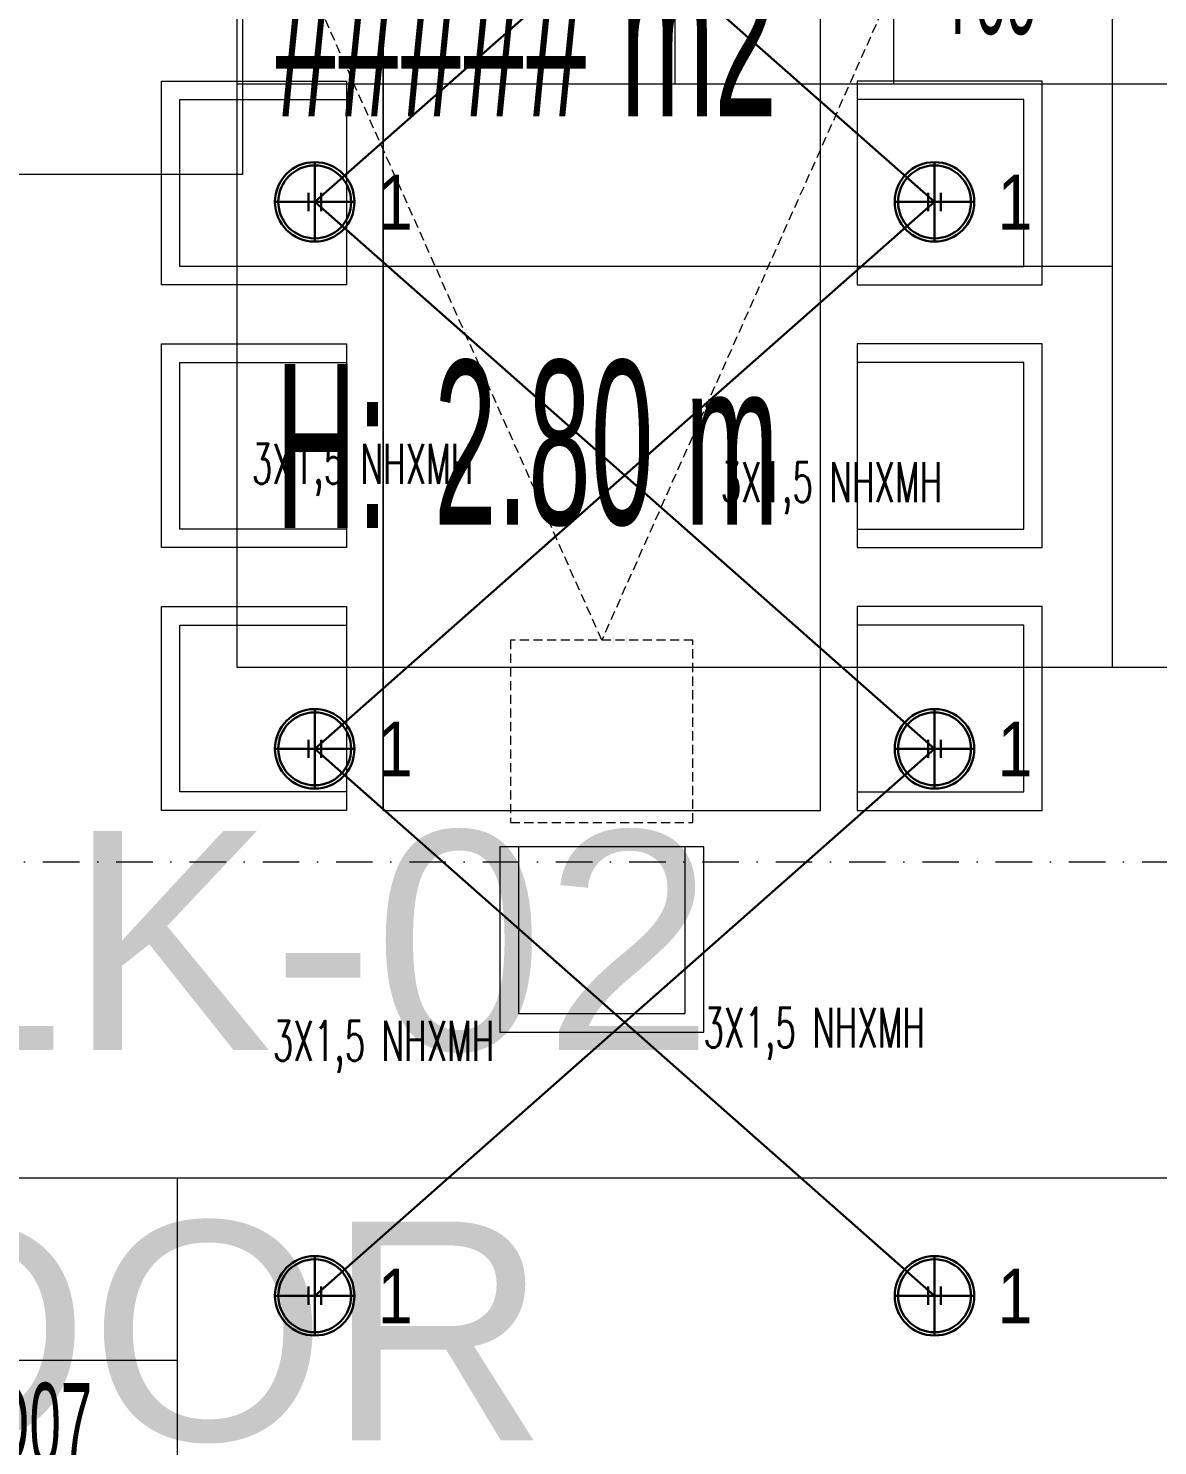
# Model space of a CAD drawing. Extents: x -9058 to 11890, y 0 to 7444.
# Drawn here: x 9420.5 to 9730.3, y 2785.8 to 3174.5 of the extents above; entities that cross this region are included whole.
import ezdxf
from ezdxf.enums import TextEntityAlignment as Align

# ---------------------------------------------------------------- set-up
doc = ezdxf.new("R2010")
doc.units = 0
doc.header["$LTSCALE"] = 10
doc.header["$MEASUREMENT"] = 0
doc.linetypes.add('DASHDOT', pattern=[1, 0.5, -0.25, 0, -0.25])
doc.linetypes.add('HIDDEN', pattern=[0.375, 0.25, -0.125])
doc.layers.get('0').update_dxf_attribs({"color": 9, "lineweight": 9})
for name, color, linetype, lineweight in [('05', 9, 'Continuous', 9), ('21_mahal200', 9, 'Continuous', 9), ('21_mahal200 @ 10 (1)', 9, 'Continuous', 9), ('21_mahal200 @ 10 (2)', 9, 'Continuous', 9), ('21_mahal200 @ 20', 9, 'Continuous', 9), ('24', 9, 'DASHDOT', 9), ('40A', 9, 'Continuous', 9), ('E-Aydınlatma', 4, 'Continuous', 30), ('E-KABLO', 7, 'Continuous', 30), ('E-LİNYE', 7, 'Continuous', 30)]:
    doc.layers.add(name, color=color, linetype=linetype, lineweight=lineweight)
doc.styles.add('Arial', font='arial.ttf', dxfattribs={"height": 2.5})
doc.styles.add('E-YAZI', font='txttw.shx')
doc.styles.add('MuuM_TEXT-STANDART', font='ARIALN.TTF')

# ---------------------------------------------------------------- blocks, each defined once
blk = doc.blocks.new('p-audi-conference')
for points in [[(0, 271.8), (55.88, 271.8), (55.88, 221), (0, 221)], [(72.06, 271.8), (127.94, 271.8), (127.94, 221), (72.06, 221)], [(144.12, 271.8), (200, 271.8), (200, 221), (144.12, 221)], [(5.08, 266.72), (50.8, 266.72), (50.8, 221), (5.08, 221)], [(77.14, 266.72), (122.86, 266.72), (122.86, 221), (77.14, 221)], [(149.2, 266.72), (194.92, 266.72), (194.92, 221), (149.2, 221)], [(0, 211), (573.3, 211), (573.3, 91), (0, 91)], [(-60.8, 123.06), (-60.8, 178.94), (-10, 178.94), (-10, 123.06)], [(-55.72, 128.14), (-55.72, 173.86), (-10, 173.86), (-10, 128.14)], [(0, 30.2), (55.88, 30.2), (55.88, 81), (0, 81)], [(5.08, 35.28), (50.8, 35.28), (50.8, 81), (5.08, 81)], [(72.06, 30.2), (127.94, 30.2), (127.94, 81), (72.06, 81)], [(77.14, 35.28), (122.86, 35.28), (122.86, 81), (77.14, 81)], [(144.12, 30.2), (200, 30.2), (200, 81), (144.12, 81)], [(149.2, 35.28), (194.92, 35.28), (194.92, 81), (149.2, 81)]]:
    blk.add_lwpolyline(points, close=True)
blk.add_lwpolyline([(0, 91), (573.3, 91)])
blk = doc.blocks.new('0a_roomno2')
blk.add_lwpolyline([(30, -16), (0, -16), (0, 0), (30, 0)], close=True)
for points in [[(0, 0), (30, 0)], [(0, -5), (30, -5)], [(12, -5), (12, -16)], [(18, -5), (18, -16)], [(24, -5), (24, -16)], [(12, -10.5), (0, -10.5)]]:
    blk.add_lwpolyline(points)
at = {"layer": '40A'}
blk.add_lwpolyline([(0, 0), (30, 0)], dxfattribs=at)
at = {"style": 'MuuM_TEXT-STANDART', "width": 0.6}
blk.add_text('H:', height=2.25, dxfattribs=at).set_placement((0.525, -12.962), align=Align.MIDDLE_LEFT)
at = {"style": 'Arial'}
blk.add_attdef('ODANO', (0, 1.505), '', height=3, dxfattribs=at)
blk.add_attdef('MEKANADI', text='', height=3, dxfattribs=at).set_placement((0.525, -4.75), align=Align.BOTTOM_LEFT)
at = {"style": 'MuuM_TEXT-STANDART', "width": 0.6}
for tag, p in [('YER01', (15, -7)), ('TAVAN01', (20.625, -7)), ('DUVAR01', (26.25, -7)), ('YER02', (15, -10.375)), ('TAVAN02', (20.625, -10.375)), ('DUVAR02', (26.25, -10.375)), ('YER03', (15, -13.75)), ('TAVAN03', (20.625, -13.75)), ('DUVAR03', (26.25, -13.75))]:
    blk.add_attdef(tag, text='', height=2.25, dxfattribs=at).set_placement(p, align=Align.MIDDLE_CENTER)
at = {"style": 'MuuM_TEXT-STANDART'}
blk.add_attdef('M2', text='', height=2.25, dxfattribs=at).set_placement((1.323, -7.805), align=Align.MIDDLE_LEFT)
at = {"style": 'MuuM_TEXT-STANDART', "width": 0.6}
blk.add_attdef('TEMIZTAVANYUKSEKLIGI', text='', height=2.25, dxfattribs=at).set_placement((2.7, -13.162), align=Align.MIDDLE_LEFT)
blk = doc.blocks.new('*U651')
at = {"layer": '21_mahal200 @ 10 (1)'}
ref = blk.add_blockref('0a_roomno2', (9161.34, 2859.21), dxfattribs=dict(at, xscale=10, yscale=10, zscale=10))
ref.add_attrib('ODANO', ' PRS-1K-02', (9161.34, 2876.76), dxfattribs={"layer": '0', "height": 30, "style": 'Arial'})
ref.add_attrib('MEKANADI', 'KORİDOR', dxfattribs={"layer": '0', "height": 30, "style": 'Arial'}).set_placement((9166.59, 2814.21), align=Align.BOTTOM_LEFT)
ref.add_attrib('M2', '##### m2', dxfattribs={"layer": '0', "height": 22.5, "style": 'MuuM_TEXT-STANDART', "width": 0.6}).set_placement((9166.59, 2786.08), align=Align.MIDDLE_LEFT)
ref.add_attrib('TEMIZTAVANYUKSEKLIGI', '2.80 m', dxfattribs={"layer": '0', "height": 22.5, "style": 'MuuM_TEXT-STANDART', "width": 0.6}).set_placement((9188.34, 2730.09), align=Align.MIDDLE_LEFT)
ref.add_attrib('YER01', 'Y13', dxfattribs={"layer": '0', "height": 22.5, "style": 'MuuM_TEXT-STANDART', "width": 0.6}).set_placement((9311.34, 2791.71), align=Align.MIDDLE_CENTER)
ref.add_attrib('TAVAN01', 'T05', dxfattribs={"layer": '0', "height": 22.5, "style": 'MuuM_TEXT-STANDART', "width": 0.6}).set_placement((9367.59, 2791.71), align=Align.MIDDLE_CENTER)
ref.add_attrib('DUVAR01', 'D07', dxfattribs={"layer": '0', "height": 22.5, "style": 'MuuM_TEXT-STANDART', "width": 0.6}).set_placement((9423.84, 2791.71), align=Align.MIDDLE_CENTER)
ref.add_attrib('TAVAN02', 'T09', dxfattribs={"layer": '0', "height": 22.5, "style": 'MuuM_TEXT-STANDART', "width": 0.6}).set_placement((9367.59, 2757.96), align=Align.MIDDLE_CENTER)
at = {"layer": '21_mahal200 @ 10 (2)'}
ref = blk.add_blockref('0a_roomno2', (9161.34, 2859.21), dxfattribs=dict(at, xscale=10, yscale=10, zscale=10))
ref.add_attrib('ODANO', ' PRS-1K-02', (9161.34, 2876.76), dxfattribs={"layer": '0', "height": 30, "style": 'Arial'})
ref.add_attrib('MEKANADI', 'KORİDOR', dxfattribs={"layer": '0', "height": 30, "style": 'Arial'}).set_placement((9166.59, 2814.21), align=Align.BOTTOM_LEFT)
ref.add_attrib('M2', '##### m2', dxfattribs={"layer": '0', "height": 22.5, "style": 'MuuM_TEXT-STANDART', "width": 0.6}).set_placement((9166.59, 2786.08), align=Align.MIDDLE_LEFT)
ref.add_attrib('TEMIZTAVANYUKSEKLIGI', '2.80 m', dxfattribs={"layer": '0', "height": 22.5, "style": 'MuuM_TEXT-STANDART', "width": 0.6}).set_placement((9188.34, 2730.09), align=Align.MIDDLE_LEFT)
ref.add_attrib('YER01', 'Y13', dxfattribs={"layer": '0', "height": 22.5, "style": 'MuuM_TEXT-STANDART', "width": 0.6}).set_placement((9311.34, 2791.71), align=Align.MIDDLE_CENTER)
ref.add_attrib('TAVAN01', 'T05', dxfattribs={"layer": '0', "height": 22.5, "style": 'MuuM_TEXT-STANDART', "width": 0.6}).set_placement((9367.59, 2791.71), align=Align.MIDDLE_CENTER)
ref.add_attrib('DUVAR01', 'D07', dxfattribs={"layer": '0', "height": 22.5, "style": 'MuuM_TEXT-STANDART', "width": 0.6}).set_placement((9423.84, 2791.71), align=Align.MIDDLE_CENTER)
ref.add_attrib('TAVAN02', 'T09', dxfattribs={"layer": '0', "height": 22.5, "style": 'MuuM_TEXT-STANDART', "width": 0.6}).set_placement((9367.59, 2757.96), align=Align.MIDDLE_CENTER)
at = {"layer": '21_mahal200 @ 20'}
ref = blk.add_blockref('0a_roomno2', (9161.34, 2859.21), dxfattribs=dict(at, xscale=20, yscale=20, zscale=20))
ref.add_attrib('ODANO', ' PRS-1K-02', (9161.34, 2894.31), dxfattribs={"layer": '0', "height": 60, "style": 'Arial'})
ref.add_attrib('MEKANADI', 'KORİDOR', dxfattribs={"layer": '0', "height": 60, "style": 'Arial'}).set_placement((9171.84, 2769.21), align=Align.BOTTOM_LEFT)
blk = doc.blocks.new('*U655')
at = {"layer": '21_mahal200 @ 20', "xscale": 20, "yscale": 20, "zscale": 20}
blk.add_blockref('0a_roomno2', (8879.22, 3454.43), dxfattribs=at)
blk = doc.blocks.new('*U661')
at = {"layer": '21_mahal200 @ 10 (1)'}
ref = blk.add_blockref('0a_roomno2', (9477.8, 3319.13), dxfattribs=dict(at, xscale=10, yscale=10, zscale=10))
ref.add_attrib('ODANO', ' PRS-1K-01', (9477.8, 3336.68), dxfattribs={"layer": '0', "height": 30, "style": 'Arial'})
ref.add_attrib('MEKANADI', 'TOPLANTI ODASI', dxfattribs={"layer": '0', "height": 30, "style": 'Arial', "width": 0.8}).set_placement((9483.05, 3274.13), align=Align.BOTTOM_LEFT)
ref.add_attrib('M2', '##### m2', dxfattribs={"layer": '0', "height": 22.5, "style": 'MuuM_TEXT-STANDART', "width": 0.6}).set_placement((9483.05, 3246.01), align=Align.MIDDLE_LEFT)
ref.add_attrib('TEMIZTAVANYUKSEKLIGI', '2.80 m', dxfattribs={"layer": '0', "height": 22.5, "style": 'MuuM_TEXT-STANDART', "width": 0.6}).set_placement((9504.8, 3190.01), align=Align.MIDDLE_LEFT)
ref.add_attrib('YER01', 'Y25', dxfattribs={"layer": '0', "height": 22.5, "style": 'MuuM_TEXT-STANDART', "width": 0.6}).set_placement((9627.8, 3251.63), align=Align.MIDDLE_CENTER)
ref.add_attrib('TAVAN01', 'T05', dxfattribs={"layer": '0', "height": 22.5, "style": 'MuuM_TEXT-STANDART', "width": 0.6}).set_placement((9684.05, 3251.63), align=Align.MIDDLE_CENTER)
ref.add_attrib('DUVAR01', 'D07', dxfattribs={"layer": '0', "height": 22.5, "style": 'MuuM_TEXT-STANDART', "width": 0.6}).set_placement((9740.3, 3251.63), align=Align.MIDDLE_CENTER)
ref.add_attrib('TAVAN02', 'T07', dxfattribs={"layer": '0', "height": 22.5, "style": 'MuuM_TEXT-STANDART', "width": 0.6}).set_placement((9684.05, 3217.88), align=Align.MIDDLE_CENTER)
ref.add_attrib('TAVAN03', 'T09', dxfattribs={"layer": '0', "height": 22.5, "style": 'MuuM_TEXT-STANDART', "width": 0.6}).set_placement((9684.05, 3184.13), align=Align.MIDDLE_CENTER)
at = {"layer": '21_mahal200 @ 10 (2)'}
ref = blk.add_blockref('0a_roomno2', (9477.8, 3319.13), dxfattribs=dict(at, xscale=10, yscale=10, zscale=10))
ref.add_attrib('ODANO', ' PRS-1K-01', (9477.8, 3336.68), dxfattribs={"layer": '0', "height": 30, "style": 'Arial'})
ref.add_attrib('MEKANADI', 'TOPLANTI ODASI', dxfattribs={"layer": '0', "height": 30, "style": 'Arial', "width": 0.8}).set_placement((9483.05, 3274.13), align=Align.BOTTOM_LEFT)
ref.add_attrib('M2', '##### m2', dxfattribs={"layer": '0', "height": 22.5, "style": 'MuuM_TEXT-STANDART', "width": 0.6}).set_placement((9483.05, 3246.01), align=Align.MIDDLE_LEFT)
ref.add_attrib('TEMIZTAVANYUKSEKLIGI', '2.80 m', dxfattribs={"layer": '0', "height": 22.5, "style": 'MuuM_TEXT-STANDART', "width": 0.6}).set_placement((9504.8, 3190.01), align=Align.MIDDLE_LEFT)
ref.add_attrib('YER01', 'Y25', dxfattribs={"layer": '0', "height": 22.5, "style": 'MuuM_TEXT-STANDART', "width": 0.6}).set_placement((9627.8, 3251.63), align=Align.MIDDLE_CENTER)
ref.add_attrib('TAVAN01', 'T05', dxfattribs={"layer": '0', "height": 22.5, "style": 'MuuM_TEXT-STANDART', "width": 0.6}).set_placement((9684.05, 3251.63), align=Align.MIDDLE_CENTER)
ref.add_attrib('DUVAR01', 'D07', dxfattribs={"layer": '0', "height": 22.5, "style": 'MuuM_TEXT-STANDART', "width": 0.6}).set_placement((9740.3, 3251.63), align=Align.MIDDLE_CENTER)
ref.add_attrib('TAVAN02', 'T07', dxfattribs={"layer": '0', "height": 22.5, "style": 'MuuM_TEXT-STANDART', "width": 0.6}).set_placement((9684.05, 3217.88), align=Align.MIDDLE_CENTER)
ref.add_attrib('TAVAN03', 'T09', dxfattribs={"layer": '0', "height": 22.5, "style": 'MuuM_TEXT-STANDART', "width": 0.6}).set_placement((9684.05, 3184.13), align=Align.MIDDLE_CENTER)
at = {"layer": '21_mahal200 @ 20'}
ref = blk.add_blockref('0a_roomno2', (9477.8, 3319.13), dxfattribs=dict(at, xscale=20, yscale=20, zscale=20))
ref.add_attrib('M2', '##### m2', dxfattribs={"layer": '0', "height": 45, "style": 'MuuM_TEXT-STANDART', "width": 0.6}).set_placement((9488.3, 3172.88), align=Align.MIDDLE_LEFT)
ref.add_attrib('TEMIZTAVANYUKSEKLIGI', '2.80 m', dxfattribs={"layer": '0', "height": 45, "style": 'MuuM_TEXT-STANDART', "width": 0.6}).set_placement((9531.8, 3060.89), align=Align.MIDDLE_LEFT)
blk = doc.blocks.new('*U58')
at = {"linetype": 'HIDDEN'}
blk.add_lwpolyline([(-150, -10), (0, -346.65), (150, -10)], dxfattribs=at)
blk.add_lwpolyline([(-25, -346.65), (25, -346.65), (25, -396.65), (-25, -396.65)], close=True, dxfattribs=at)
blk = doc.blocks.new('0_downlight')
for p, q in [((0, -10.9), (0, 10.9)), ((-10.9, 0), (10.9, 0)), ((-1.75, 2.5), (-1.75, -2.5)), ((-1.75, 0), (1.75, 0)), ((1.75, 2.5), (1.75, -2.5))]:
    blk.add_line(p, q)
for radius in [10.9, 10]:
    blk.add_circle((0, 0), radius)

msp = doc.modelspace()

# ---------------------------------------------------------------- linework, layer by layer
at = {"layer": '24', "ltscale": 2}
msp.add_lwpolyline([(7012.53, 2945.87), (10535.06, 2945.87)], dxfattribs=at)
at = {"layer": 'E-KABLO', "color": 6}
for p, q in [((9499.06, 3276.87), (9669.06, 3126.87)), ((9669.06, 3276.87), (9499.06, 3126.87)), ((9669.06, 3126.87), (9499.06, 2976.87)), ((9499.06, 3126.87), (9669.06, 2976.87)), ((9499.06, 2976.87), (9669.06, 2826.87)), ((9669.06, 2976.87), (9499.06, 2826.87))]:
    msp.add_line(p, q, dxfattribs=at)

# ---------------------------------------------------------------- block references
at = {"layer": '05', "xscale": -1, "rotation": 270}
msp.add_blockref('p-audi-conference', (9426.8, 2959.99), dxfattribs=at)
at = {"layer": '05', "xscale": -1}
msp.add_blockref('*U58', (9577.8, 3353.33), dxfattribs=at)
at = {"layer": '21_mahal200', "color": 6}
for name in ['*U655', '*U661', '*U651']:
    msp.add_blockref(name, (0, 0), dxfattribs=at)
at = {"layer": 'E-Aydınlatma'}
ref = msp.add_blockref('0_downlight', (9499.06, 3126.87), dxfattribs=at)
ref.add_attrib('AYDINLATMA', '1', (9516.35, 3119.3), dxfattribs={"layer": '0', "height": 15, "style": 'MuuM_TEXT-STANDART'})
ref = msp.add_blockref('0_downlight', (9669.06, 3126.87), dxfattribs=at)
ref.add_attrib('AYDINLATMA', '1', (9686.35, 3119.3), dxfattribs={"layer": '0', "height": 15, "style": 'MuuM_TEXT-STANDART'})
ref = msp.add_blockref('0_downlight', (9499.06, 2976.87), dxfattribs=at)
ref.add_attrib('AYDINLATMA', '1', (9516.35, 2969.3), dxfattribs={"layer": '0', "height": 15, "style": 'MuuM_TEXT-STANDART'})
ref = msp.add_blockref('0_downlight', (9669.06, 2976.87), dxfattribs=at)
ref.add_attrib('AYDINLATMA', '1', (9686.35, 2969.3), dxfattribs={"layer": '0', "height": 15, "style": 'MuuM_TEXT-STANDART'})
ref = msp.add_blockref('0_downlight', (9499.06, 2826.87), dxfattribs=at)
ref.add_attrib('AYDINLATMA', '1', (9516.35, 2819.3), dxfattribs={"layer": '0', "height": 15, "style": 'MuuM_TEXT-STANDART'})
ref = msp.add_blockref('0_downlight', (9669.06, 2826.87), dxfattribs=at)
ref.add_attrib('AYDINLATMA', '1', (9686.35, 2819.3), dxfattribs={"layer": '0', "height": 15, "style": 'MuuM_TEXT-STANDART'})

# ---------------------------------------------------------------- texts
at = {"layer": 'E-LİNYE', "color": 3, "linetype": 'Continuous', "style": 'E-YAZI', "width": 0.6}
for p in [(9481.82, 3049.56), (9610.4, 3044.54), (9605.71, 2894.92), (9487.58, 2891.32)]:
    msp.add_text('3X1,5 NHXMH', height=10.9375, dxfattribs=at).set_placement(p)

doc.saveas('drawing.dxf')
